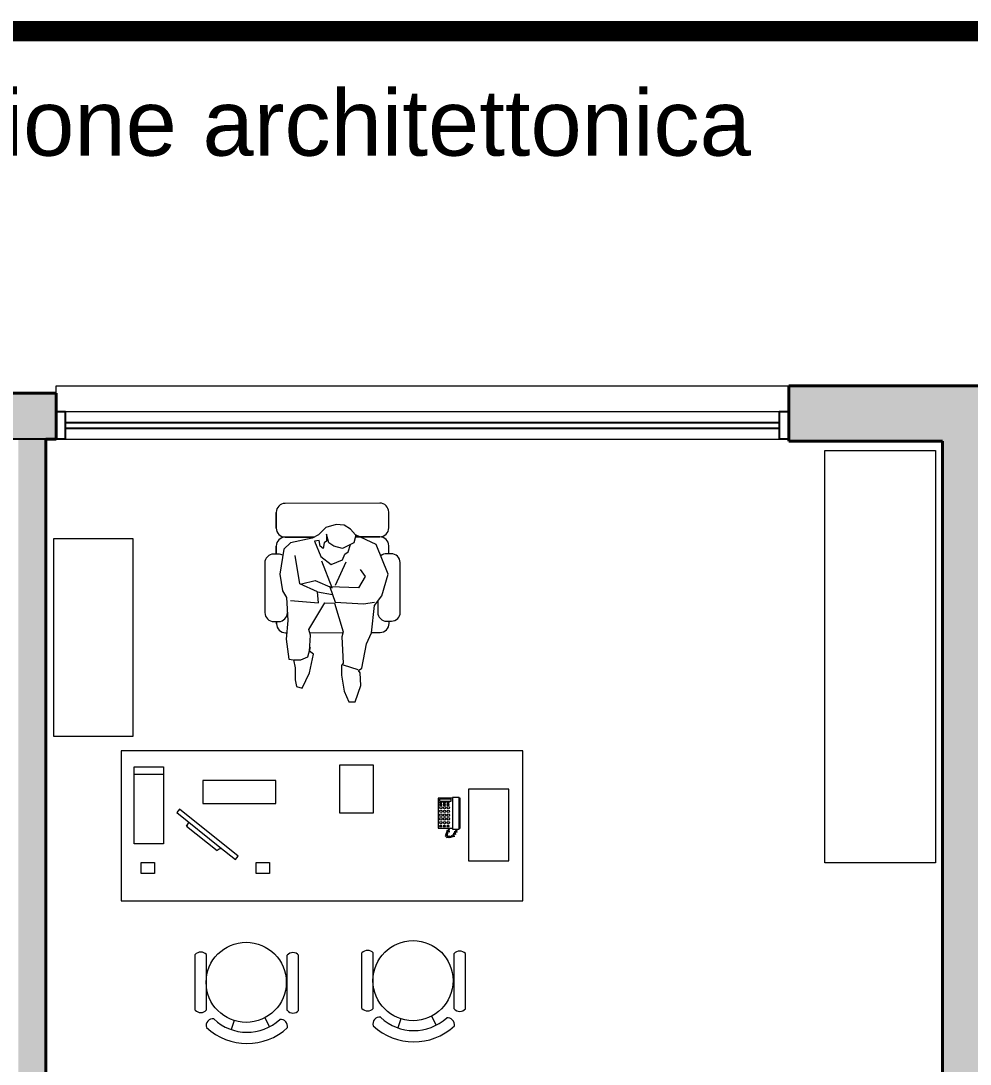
# Model space of a CAD drawing. Header units: millimetres. Extents: x 402.6 to 431.2, y 170 to 191.3.
# Drawn here: x 412.84 to 417.98, y 184.67 to 190.32 of the extents above; entities that cross this region are included whole.
import ezdxf

# ---------------------------------------------------------------- set-up
doc = ezdxf.new("R2010")
doc.units = ezdxf.units.MM
for name, color, linetype, lineweight in [('ARREDI attrezzature - furniture', 175, 'Continuous', 9), ('MURATURA sezioni - section wall', 7, 'Continuous', 40), ('PROIEZIONI finissime - fine lines', 251, 'Continuous', 9), ('SEZIONI medie - small section', 2, 'Continuous', 25), ('www.archweb.it - All rights reserved', 2, 'Continuous', 5)]:
    doc.layers.add(name, color=color, linetype=linetype, lineweight=lineweight)
doc.layers.add('MURATURE tratteggi - hatch wall', color=253, linetype='Continuous', true_color=0xa8a8a8)
doc.layers.add('VETRATE sezioni - windows sections', color=171, linetype='Continuous', true_color=0x4d79ff)
doc.layers.add('PILASTRI - structure', color=7, linetype='Continuous', plot=False)
doc.styles.get("Standard").update_dxf_attribs({"font": 'arial.ttf'})

msp = doc.modelspace()

# ---------------------------------------------------------------- hatches: boundary and pattern name
at = {"layer": 'MURATURE tratteggi - hatch wall'}
h = msp.add_hatch(color=256, dxfattribs=at)
h.dxf.hatch_style = 1
h.paths.add_polyline_path([(413.0307, 188.3044), (412.7807, 188.3044), (412.7808, 188.0544), (412.8261, 188.0544), (412.8261, 179.8069), (409.8212, 179.8069), (409.8212, 180.5001), (409.6315, 180.5001), (409.6315, 180.3501), (409.6712, 180.3501), (409.6712, 179.6569), (416.6745, 179.6569), (416.6745, 180.0388), (416.7256, 180.0388), (416.7256, 180.1888), (416.5245, 180.1888), (416.5245, 179.8069), (414.5261, 179.8069), (414.5261, 180.3069), (414.3761, 180.3069), (414.3761, 179.8069), (412.9761, 179.8069), (412.9761, 181.0069), (415.6169, 181.0069), (415.6169, 181.1569), (412.9761, 181.1569), (412.9761, 188.0544), (413.0308, 188.0544)])
h.paths.add_polyline_path([(408.0307, 188.3044), (407.7807, 188.3044), (407.7808, 188.0544), (407.8212, 188.0544), (407.8212, 188.0045), (407.9712, 188.0045), (407.9712, 188.0544), (408.0308, 188.0544)])
h.paths.add_polyline_path([(407.9712, 187.0995), (407.8212, 187.0995), (407.8212, 185.0826), (407.7713, 185.0826), (407.7713, 184.9826), (407.8212, 184.9826), (407.8212, 179.6569), (408.0712, 179.6569), (408.0712, 180.3501), (408.1015, 180.3501), (408.1015, 180.5001), (407.9712, 180.5001)])
h.paths.add_polyline_path([(403.0308, 188.0444), (403.5157, 188.0444), (403.5157, 188.3045), (402.7808, 188.3045), (402.7808, 179.6568), (403.0308, 179.6568), (403.0308, 184.9825), (406.8663, 184.9826), (406.8663, 185.0826), (403.0308, 185.0826)])
h.paths.add_polyline_path([(419.4809, 188.3444), (416.9987, 188.3444), (416.9987, 188.0444), (417.8309, 188.0444), (417.8309, 180.1888), (417.7006, 180.1888), (417.7006, 180.0388), (417.8309, 180.0388), (417.8309, 179.6569), (421.3309, 179.6569), (421.3309, 179.8069), (419.6809, 179.8069), (419.6809, 180.3069), (419.5309, 180.3069), (419.5309, 179.8069), (418.1309, 179.8069), (418.1309, 181.0069), (419.6809, 181.0069), (419.6809, 181.1569), (418.1309, 181.1569), (418.1309, 183.1569), (421.3309, 183.1569), (421.3309, 183.3069), (418.1309, 183.3069), (418.1309, 188.0444), (419.4809, 188.0444)])
h.paths.add_polyline_path([(423.6434, 188.3444), (420.9809, 188.3444), (420.9809, 188.0444), (422.3309, 188.0444), (422.3309, 179.9569), (422.4809, 179.9569), (422.4809, 188.0444), (423.6434, 188.0444)])
h.paths.add_polyline_path([(427.8184, 188.3444), (425.1434, 188.3444), (425.1434, 188.0444), (426.3059, 188.0444), (426.3059, 183.3069), (423.4809, 183.3069), (423.4809, 183.1569), (426.3059, 183.1569), (426.3059, 181.1569), (424.7559, 181.1569), (424.7559, 181.0069), (426.3059, 181.0069), (426.3059, 179.8069), (424.9059, 179.8069), (424.9059, 180.3069), (424.7559, 180.3069), (424.7559, 179.8069), (423.5309, 179.8069), (423.5309, 179.6569), (428.6549, 179.6569), (428.6549, 179.8069), (428.0059, 179.8069), (428.0059, 180.3069), (427.8559, 180.3069), (427.8559, 179.8069), (426.4559, 179.8069), (426.4559, 181.0069), (428.0059, 181.0069), (428.0059, 181.1569), (426.4559, 181.1569), (426.4559, 183.1569), (429.6809, 183.1569), (429.6809, 183.3069), (426.4559, 183.3069), (426.4559, 188.0444), (427.8184, 188.0444)])
h.paths.add_polyline_path([(430.9809, 188.3444), (429.3184, 188.3444), (429.3184, 188.0444), (430.6809, 188.0444), (430.6809, 179.8069), (429.6549, 179.8069), (429.6549, 179.6569), (430.9809, 179.6569)])
h.paths.add_polyline_path([(430.9809, 176.9651), (427.3553, 176.9651), (427.3553, 176.8151), (430.6809, 176.8151), (430.6809, 174.1151), (427.7309, 174.1151), (427.7309, 175.9651), (427.5809, 175.9651), (427.5809, 174.1151), (426.4309, 174.1151), (426.4309, 175.8151), (426.8869, 175.8151), (426.8869, 175.9651), (426.4309, 175.9651), (426.4309, 176.8151), (426.5053, 176.8151), (426.5053, 176.9651), (421.8309, 176.9651), (421.8309, 176.8151), (426.2809, 176.8151), (426.2809, 174.1151), (420.1309, 174.1151), (420.1309, 174.5151), (419.9809, 174.5151), (419.9809, 174.1151), (418.1309, 174.1151), (418.1309, 175.6151), (419.9809, 175.6151), (419.9809, 175.4151), (420.1309, 175.4151), (420.1309, 176.9651), (417.8309, 176.9651), (417.8309, 175.9651), (415.9794, 175.9651), (415.9794, 175.8151), (417.8309, 175.8151), (417.8309, 174.1151), (413.5809, 174.1151), (413.5809, 176.8151), (416.6294, 176.8151), (416.6294, 176.9651), (410.3824, 176.9651), (410.3824, 176.8151), (413.4309, 176.8151), (413.4309, 174.1151), (409.1809, 174.1151), (409.1809, 175.8151), (411.0324, 175.8151), (411.0324, 175.9651), (409.1809, 175.9651), (409.1809, 176.9651), (408.5676, 176.9651), (408.5676, 176.8151), (409.0309, 176.8151), (409.0309, 174.1151), (402.9808, 174.1151), (402.9808, 176.8151), (404.0845, 176.8151), (404.0845, 176.9651), (402.7808, 176.9651), (402.7808, 173.8151), (430.9809, 173.8151)])
h.paths.add_polyline_path([(419.8309, 176.7651), (419.8309, 175.9151), (418.1309, 175.9151), (418.1309, 176.7651)], flags=16)

# ---------------------------------------------------------------- linework, layer by layer
at = {"layer": 'ARREDI attrezzature - furniture'}
for p, q in [((414.7837, 187.7088, 0.75), (414.2713, 187.7072, 0.75)), ((414.2229, 187.6586, 0.75), (414.2232, 187.5728, 0.75)), ((414.2232, 187.5728, 0.75), (414.2229, 187.6586, 0.75)), ((414.2229, 187.6586, 0.75), (414.2229, 187.6586, 0.75)), ((414.8326, 187.5747, 0.75), (414.8324, 187.6604, 0.75)), ((414.4279, 187.5249, 0.75), (414.2719, 187.5244, 0.75)), ((414.2719, 187.5244, 0.75), (414.4279, 187.5249, 0.75)), ((414.4957, 187.5251, 0.75), (414.5001, 187.5251, 0.75)), ((414.5001, 187.5251, 0.75), (414.4957, 187.5251, 0.75)), ((414.6516, 187.5256, 0.75), (414.7842, 187.526, 0.75)), ((414.7842, 187.526, 0.75), (414.6516, 187.5256, 0.75)), ((414.8329, 187.4776, 0.75), (414.8329, 187.4776, 0.75)), ((414.8331, 187.4347, 0.75), (414.8329, 187.4776, 0.75)), ((414.2346, 187.4329, 0.75), (414.2097, 187.4328, 0.75)), ((414.2235, 187.4757, 0.75), (414.2236, 187.4329, 0.75)), ((414.2235, 187.4757, 0.75), (414.2235, 187.4757, 0.75)), ((414.2236, 187.4329, 0.75), (414.2235, 187.4757, 0.75)), ((414.8455, 187.4348, 0.75), (414.8206, 187.4347, 0.75)), ((414.1613, 187.3841, 0.75), (414.1621, 187.1156, 0.75)), ((414.5999, 187.3891), (414.5432, 187.2632)), ((414.8942, 187.3864, 0.75), (414.8942, 187.3864, 0.75)), ((414.895, 187.1179, 0.75), (414.8942, 187.3864, 0.75)), ((414.4475, 187.2286), (414.528, 187.2133)), ((414.7729, 187.1766, 0.75), (414.773, 187.1175, 0.75)), ((414.2108, 187.0672, 0.75), (414.2357, 187.0673, 0.75)), ((414.2248, 187.0548, 0.75), (414.2247, 187.0673, 0.75)), ((414.2247, 187.0673, 0.75), (414.2248, 187.0548, 0.75)), ((414.8217, 187.0691, 0.75), (414.8466, 187.0692, 0.75)), ((414.8342, 187.0567, 0.75), (414.8342, 187.0691, 0.75)), ((414.2735, 187.0064, 0.75), (414.2807, 187.0065, 0.75)), ((414.4045, 187.0068, 0.75), (414.5852, 187.0074, 0.75)), ((414.7387, 187.0079, 0.75), (414.7858, 187.008, 0.75)), ((414.5862, 186.833), (414.6655, 186.8076)), ((413.6119, 186.238), (413.4533, 186.238)), ((413.699, 186.0508), (413.6842, 186.0323)), ((413.6842, 186.0323), (413.918, 185.8456)), ((414.0174, 185.7964), (413.699, 186.0508)), ((415.1384, 185.9056), (415.1518, 185.9101)), ((415.1541, 185.9068), (415.1384, 185.9056)), ((415.1395, 185.9112), (415.1529, 185.918)), ((415.1518, 185.9101), (415.1395, 185.9112)), ((415.1418, 185.9168), (415.1541, 185.9213)), ((415.1529, 185.918), (415.1418, 185.9168)), ((415.1529, 185.9247), (415.1429, 185.9269)), ((415.1429, 185.9269), (415.1541, 185.9269)), ((415.1429, 185.9213), (415.1529, 185.9247)), ((415.1541, 185.9213), (415.1429, 185.9213)), ((415.1451, 185.8967), (415.1541, 185.9068)), ((415.1541, 185.9056), (415.1451, 185.8967)), ((415.1473, 185.9359), (415.1619, 185.9381)), ((415.1641, 185.9292), (415.1473, 185.9359)), ((415.1541, 185.9269), (415.1473, 185.9303)), ((415.1473, 185.9303), (415.1641, 185.9292)), ((415.1518, 185.9437), (415.163, 185.9471)), ((415.1641, 185.9437), (415.1518, 185.9437)), ((415.1608, 185.9068), (415.1529, 185.8956)), ((415.1529, 185.8956), (415.1541, 185.9056)), ((415.1541, 185.9404), (415.1641, 185.9437)), ((415.1619, 185.9381), (415.1541, 185.9404)), ((415.1597, 185.8956), (415.1608, 185.9068)), ((415.1675, 185.9056), (415.1597, 185.8956)), ((415.1731, 185.9079), (415.1675, 185.8967)), ((415.1675, 185.8967), (415.1675, 185.9056)), ((415.1776, 185.8989), (415.1731, 185.9079)), ((415.1798, 185.9135), (415.1776, 185.8989)), ((415.1876, 185.9012), (415.1798, 185.9135)), ((415.1966, 185.9135), (415.1831, 185.9202)), ((415.1831, 185.9202), (415.1876, 185.9012)), ((415.2022, 185.9336), (415.1876, 185.928)), ((415.1876, 185.928), (415.2022, 185.9258)), ((415.2022, 185.9258), (415.1887, 185.9224)), ((415.1887, 185.9224), (415.1966, 185.9135)), ((415.1943, 185.9392), (415.2022, 185.9336)), ((413.918, 185.8456), (414.0027, 185.778)), ((414.0027, 185.778), (414.0174, 185.7964))]:
    msp.add_line(p, q, dxfattribs=at)
at = {"layer": 'ARREDI attrezzature - furniture', "linetype": 'Continuous'}
for p, q in [((413.7844, 184.9633), (413.7842, 185.2633)), ((413.8455, 184.9634), (413.8453, 185.2634)), ((414.2833, 184.9604), (414.2831, 185.2604)), ((414.3445, 184.9604), (414.3442, 185.2604)), ((414.6877, 184.9722), (414.6874, 185.2722)), ((414.7488, 184.9723), (414.7485, 185.2723)), ((415.1866, 184.9693), (415.1863, 185.2693)), ((415.2477, 184.9693), (415.2474, 185.2693)), ((413.9947, 184.9068), (413.979, 184.8577)), ((414.161, 184.9211), (414.1863, 184.8726)), ((414.898, 184.9157), (414.8823, 184.8666)), ((415.0642, 184.93), (415.0895, 184.8815))]:
    msp.add_line(p, q, dxfattribs=at)
at = {"layer": 'ARREDI attrezzature - furniture'}
for points in [[(417.1938, 187.9935), (417.7939, 187.9935), (417.7939, 185.76), (417.1938, 185.76)], [(413.0197, 187.5167), (413.4472, 187.5167), (413.4472, 186.4452), (413.0197, 186.4452)], [(415.559, 185.5548), (415.559, 186.3665), (413.3839, 186.3665), (413.3839, 185.5548)], [(413.4533, 185.8642), (413.4533, 186.2803), (413.6119, 186.2803), (413.6119, 185.8642)], [(414.7475, 186.2904), (414.7475, 186.0293), (414.5674, 186.0293), (414.5674, 186.2904)], [(414.2207, 186.2072), (413.8262, 186.2072), (413.8262, 186.0814), (414.2207, 186.0814)], [(415.4824, 186.16), (415.2652, 186.16), (415.2652, 185.7713), (415.4824, 185.7713)], [(415.1082, 186.105), (415.1082, 186.0949), (415.1697, 186.0949), (415.1697, 186.105)], [(415.1082, 186.0882), (415.1082, 186.0848), (415.1205, 186.0848), (415.1205, 186.0882)], [(415.1082, 186.0759), (415.1082, 186.0725), (415.1205, 186.0725), (415.1205, 186.0759)], [(415.1272, 186.0882), (415.1272, 186.0848), (415.1395, 186.0848), (415.1395, 186.0882)], [(415.1272, 186.0759), (415.1272, 186.0725), (415.1395, 186.0725), (415.1395, 186.0759)], [(415.1473, 186.0882), (415.1473, 186.0848), (415.1597, 186.0848), (415.1597, 186.0882)], [(415.1473, 186.0759), (415.1473, 186.0725), (415.1597, 186.0725), (415.1597, 186.0759)], [(415.1776, 186.1139), (415.1776, 185.9426), (415.2134, 185.9426), (415.2134, 186.1139)], [(415.1082, 185.9605), (415.1082, 185.9572), (415.1205, 185.9572), (415.1205, 185.9605)], [(415.1272, 185.9605), (415.1272, 185.9572), (415.1395, 185.9572), (415.1395, 185.9605)], [(415.1473, 185.9605), (415.1473, 185.9572), (415.1597, 185.9572), (415.1597, 185.9605)], [(413.4923, 185.703), (413.4923, 185.762), (413.5639, 185.762), (413.5639, 185.703)], [(414.1154, 185.703), (414.1154, 185.762), (414.187, 185.762), (414.187, 185.703)]]:
    msp.add_lwpolyline(points, close=True, dxfattribs=at)
at = {"layer": 'ARREDI attrezzature - furniture', "flags": 128}
msp.add_lwpolyline([(414.3167, 186.8594), (414.3254, 186.816), (414.3253, 186.7508), (414.3339, 186.716), (414.3644, 186.7073), (414.4036, 186.7898), (414.4254, 186.8897), (414.4037, 186.9071), (414.4082, 186.994), (414.3995, 187.0244), (414.4866, 187.1677), (414.5388, 187.1676), (414.5864, 187.0112), (414.5777, 186.9851), (414.5862, 186.8417), (414.5775, 186.8287), (414.5775, 186.7766), (414.5904, 186.6897), (414.6164, 186.6332), (414.6512, 186.6331), (414.6818, 186.72), (414.6775, 186.7895), (414.6688, 186.8025), (414.6862, 186.8156), (414.7124, 186.9459), (414.7386, 187.0067), (414.7562, 187.1544), (414.7953, 187.2064), (414.8303, 187.3237), (414.7652, 187.4845), (414.6522, 187.5368), (414.6262, 187.5672), (414.5914, 187.589), (414.548, 187.5934), (414.4914, 187.5761), (414.4522, 187.537), (414.4174, 187.5197), (414.3, 187.4937), (414.2652, 187.459), (414.2433, 187.3244), (414.2563, 187.2331), (414.278, 187.1983), (414.2865, 187.0723), (414.2777, 186.9724), (414.2906, 186.8638), (414.3167, 186.8594)], close=True, dxfattribs=at)
for points in [[(414.6542, 187.5359), (414.6435, 187.4934), (414.5826, 187.463), (414.5348, 187.4761), (414.5087, 187.4935), (414.4957, 187.5413), (414.4957, 187.5022), (414.4826, 187.4935), (414.4783, 187.4631), (414.4609, 187.4762), (414.4566, 187.5066), (414.4305, 187.5023), (414.4652, 187.4197), (414.5216, 187.3762), (414.5825, 187.4022), (414.5956, 187.4326), (414.613, 187.4456), (414.6261, 187.4847)], [(414.2997, 187.1809), (414.4518, 187.1677), (414.4475, 187.2286), (414.3519, 187.2721), (414.326, 187.4242)], [(414.3606, 187.2721), (414.4346, 187.2894), (414.5258, 187.2502), (414.4695, 187.3936)], [(414.6781, 187.3499), (414.7042, 187.3108), (414.6693, 187.25), (414.5128, 187.2546), (414.5431, 187.172), (414.6953, 187.1631), (414.7562, 187.1717)], [(414.3211, 186.8594), (414.3558, 186.8594), (414.395, 186.8767), (414.4081, 186.9288)]]:
    msp.add_lwpolyline(points, dxfattribs=at)
at = {"layer": 'ARREDI attrezzature - furniture'}
for points in [[(415.1776, 186.1109), (415.0993, 186.1109), (415.0993, 185.9481), (415.1776, 185.9481)], [(415.2134, 185.9481), (415.2186, 185.9481), (415.2186, 186.1109), (415.2134, 186.1109)], [(413.7406, 185.9639), (413.7372, 185.9597), (413.9032, 185.8271)]]:
    msp.add_lwpolyline(points, dxfattribs=at)
for centre in [(415.1149, 186.0591), (415.135, 186.0591), (415.1552, 186.0591), (415.1149, 186.0389), (415.1149, 186.0187), (415.135, 186.0389), (415.135, 186.0187), (415.1552, 186.0389), (415.1552, 186.0187), (415.1149, 185.9986), (415.1149, 185.9773), (415.135, 185.9986), (415.135, 185.9773), (415.1552, 185.9986), (415.1552, 185.9773)]:
    msp.add_circle(centre, 0.00671, dxfattribs=at)
at = {"layer": 'ARREDI attrezzature - furniture', "linetype": 'Continuous'}
for centre in [(414.0607, 185.1135), (414.964, 185.1224)]:
    msp.add_circle(centre, 0.217, dxfattribs=at)
at = {"layer": 'ARREDI attrezzature - furniture'}
for centre, radius, start, end in [((414.2715, 187.6587, 0.75), 0.0485, 90.1752, 180.1752), ((414.7838, 187.6603, 0.75), 0.0485, 0.1752, 90.1752), ((414.2717, 187.5729, 0.75), 0.0485, 180.1752, 270.1752), ((414.7841, 187.5745, 0.75), 0.0485, 270.1752, 0.1752), ((414.272, 187.4759, 0.75), 0.0485, 90.1752, 180.1752), ((414.7844, 187.4774, 0.75), 0.0485, 0.1752, 90.1752), ((414.2099, 187.3843, 0.75), 0.0485, 90.1752, 180.1752), ((414.2347, 187.3844, 0.75), 0.0485, 58.8696, 90.1752), ((414.8208, 187.3862, 0.75), 0.0485, 90.1752, 129.5454), ((414.8456, 187.3862, 0.75), 0.0485, 0.1752, 90.1752), ((414.2107, 187.1158, 0.75), 0.0485, 180.1752, 270.1752), ((414.2356, 187.1158, 0.75), 0.0485, 270.1752, 0.1752), ((414.8216, 187.1176, 0.75), 0.0485, 180.1752, 270.1752), ((414.8465, 187.1177, 0.75), 0.0485, 270.1752, 0.1752), ((414.2733, 187.055, 0.75), 0.0485, 180.1752, 270.1752), ((414.7857, 187.0565, 0.75), 0.0485, 270.1752, 0.1752), ((413.6733, 186.0142), 0.084, 319.5564, 335.8394), ((413.9726, 185.7309), 0.1187, 113.4834, 125.799)]:
    msp.add_arc(centre, radius, start, end, dxfattribs=at)
at = {"layer": 'ARREDI attrezzature - furniture', "linetype": 'Continuous'}
for centre, radius, start, end in [((413.8147, 185.2357), 0.0412, 42.2063, 137.8976), ((414.3137, 185.2327), 0.0412, 42.2063, 137.8976), ((414.718, 185.2446), 0.0412, 42.2063, 137.8976), ((415.2169, 185.2416), 0.0412, 42.2063, 137.8976), ((413.815, 184.991), 0.0412, 222.2063, 317.8976), ((414.3139, 184.988), 0.0412, 222.2063, 317.8976), ((414.7182, 184.9999), 0.0412, 222.2063, 317.8976), ((415.2171, 184.997), 0.0412, 222.2063, 317.8976), ((413.8789, 184.8799), 0.0355, 79.0603, 198.1864), ((414.0654, 185.1038), 0.2609, 226.4409, 312.8879), ((414.2455, 184.8733), 0.0395, 352.1808, 93.595), ((414.7822, 184.8889), 0.0355, 79.0603, 198.1864), ((414.9687, 185.1127), 0.2609, 226.4409, 312.8879), ((415.1487, 184.8822), 0.0395, 352.1808, 93.595), ((414.0654, 185.1038), 0.322, 226.8552, 312.8879), ((414.9687, 185.1127), 0.322, 226.8552, 312.8879)]:
    msp.add_arc(centre, radius, start, end, dxfattribs=at)
at = {"layer": 'MURATURA sezioni - section wall'}
for p, q in [((419.4809, 188.3444), (416.9987, 188.3444)), ((416.9987, 188.3444), (416.9987, 188.0444)), ((412.7807, 188.3044), (413.0307, 188.3044)), ((413.0307, 188.3044), (413.0308, 188.0544)), ((412.9761, 181.1569), (412.9761, 188.0545)), ((412.9761, 188.0544), (413.0308, 188.0544)), ((417.8309, 188.0444), (416.9987, 188.0444)), ((417.8309, 188.0444), (417.8309, 180.1888))]:
    msp.add_line(p, q, dxfattribs=at)
at = {"layer": 'PILASTRI - structure'}
msp.add_lwpolyline([(413.0307, 188.3045), (413.0307, 188.0545), (412.7807, 188.0545), (412.7807, 188.3045), (413.0307, 188.3045)], dxfattribs=at)
at = {"layer": 'PROIEZIONI finissime - fine lines', "ltscale": 0.18}
for p, q in [((413.0307, 188.3444), (416.9987, 188.3444)), ((413.0307, 188.3044), (413.0307, 188.3444)), ((413.0308, 188.2045), (416.9987, 188.2044)), ((413.0308, 188.0544), (416.9987, 188.0544))]:
    msp.add_line(p, q, dxfattribs=at)
at = {"layer": 'SEZIONI medie - small section'}
for points in [[(413.0807, 188.0544), (413.0308, 188.0544), (413.0307, 188.2045), (413.0807, 188.2045)], [(416.9987, 188.0544), (416.9487, 188.0544), (416.9487, 188.2044), (416.9987, 188.2044)]]:
    msp.add_lwpolyline(points, close=True, dxfattribs=at)
at = {"layer": 'VETRATE sezioni - windows sections', "ltscale": 0.18}
for p, q in [((413.0807, 188.1445), (416.9487, 188.1444)), ((413.0807, 188.1145), (416.9487, 188.1144))]:
    msp.add_line(p, q, dxfattribs=at)
at = {"layer": 'www.archweb.it - All rights reserved', "color": 7, "ltscale": 0.02, "true_color": 0xffffff, "const_width": 0.1112}
msp.add_lwpolyline([(402.6579, 190.2649), (431.1627, 190.2649)], dxfattribs=at)

# ---------------------------------------------------------------- texts
at = {"layer": 'www.archweb.it - All rights reserved', "color": 253}
msp.add_text('Contenitore di strumenti CAD per la progettazione architettonica', height=0.357421, dxfattribs=at).set_placement((402.6406, 189.5903))

doc.saveas('drawing.dxf')
